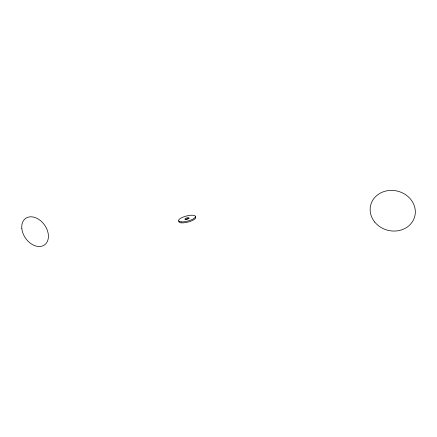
<?xml version="1.0" encoding="UTF-8"?>
<svg xmlns="http://www.w3.org/2000/svg" width="437" height="437" viewBox="0 0 437 437"><rect width="100%" height="100%" fill="white"/><g stroke="black" fill="none" stroke-linecap="round" stroke-linejoin="round"><path stroke-width="0.66" d="M195.213 216.774A8.707 2.622 -14.5 0 1 187.899 222.1A8.707 2.622 -14.5 0 1 178.979 220.964M185.354 219.68A2.18 0.655 -14.5 0 1 189.002 218.74M21.823 228.589A16.284 11.575 54.6 0 0 42.973 245.796A16.284 11.575 54.6 0 0 40.444 220.592A16.284 11.575 54.6 0 0 21.823 228.589M374.711 222.034A22.746 20.173 14.3 0 0 413.555 219.718A22.746 20.173 14.3 0 0 389.962 190.434A22.746 20.173 14.3 0 0 374.711 222.034M181.563 221.887A8.713 2.611 -14.5 0 0 195.339 217.069A8.713 2.611 -14.5 0 0 184.119 216.703A8.713 2.611 -14.5 0 0 181.563 221.887M185.621 219.358A2.18 0.65 -14.5 0 0 189.079 218.156A2.18 0.65 -14.5 0 0 186.293 218.052A2.18 0.65 -14.5 0 0 185.621 219.358"/></g></svg>
